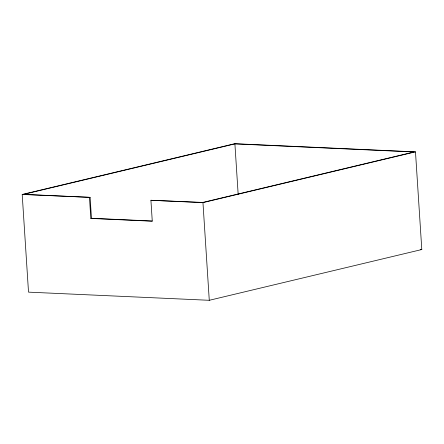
<?xml version="1.0" encoding="UTF-8"?>
<svg xmlns="http://www.w3.org/2000/svg" width="444" height="444" viewBox="0 0 444 444"><rect width="100%" height="100%" fill="white"/><g stroke="black" fill="none" stroke-linecap="round" stroke-linejoin="round"><path stroke-width="0.67" d="M22.2 194.466L234.726 143.701L415.484 151.859L421.8 249.534L209.274 300.299L28.516 292.141L22.2 194.466L90.115 197.347L91.47 218.276L90.82 218.431L89.466 197.502M90.82 218.431L152.27 221.206L150.916 200.277L202.78 202.431L414.002 151.976L234.904 143.895L23.682 194.35L90.115 197.347M150.916 200.277L202.958 202.625L415.484 151.859M91.47 218.276L152.231 221.018M420.413 249.467L421.8 249.534M234.904 143.895L238.162 194.278M202.958 202.625L209.274 300.299"/></g></svg>
